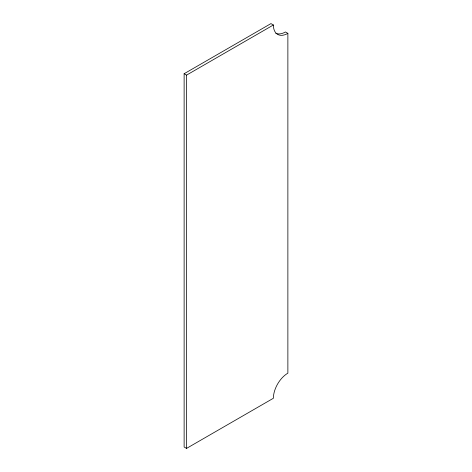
<?xml version="1.0" encoding="UTF-8"?>
<svg xmlns="http://www.w3.org/2000/svg" width="472" height="472" viewBox="0 0 472 472"><rect width="100%" height="100%" fill="white"/><g stroke="black" fill="none" stroke-linecap="round" stroke-linejoin="round"><path stroke-width="0.71" d="M184.127 73.732L270.957 23.6L273.377 24.992A20.502 11.835 -60 0 0 287.873 33.364L287.873 373.163A20.502 11.835 -60 0 0 273.377 398.268L186.546 448.4L184.127 447.008L184.127 73.732L186.546 75.125L273.377 24.992M287.873 33.364L285.454 31.972A20.502 11.835 -60 0 1 275.79 33.282M186.546 75.125L186.546 448.4"/></g></svg>
